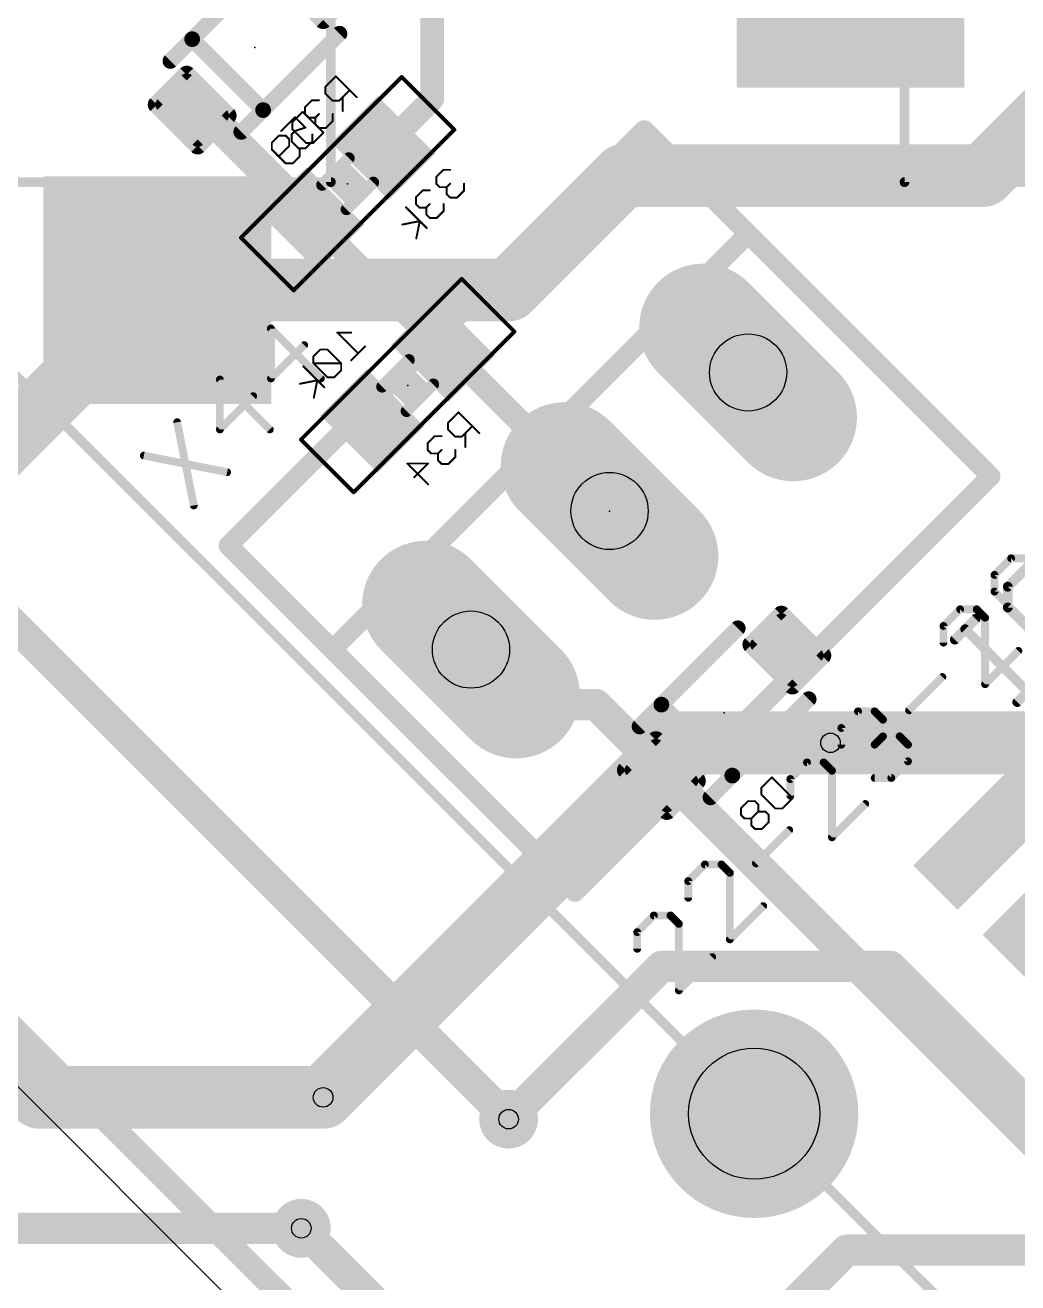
# Model space of a CAD drawing. Extents: x -76 to 580, y -41 to 95.
# Drawn here: x 161.67 to 174.54, y 4.17 to 20.48 of the extents above; entities that cross this region are included whole.
import ezdxf

# ---------------------------------------------------------------- set-up
doc = ezdxf.new("R2010")
doc.units = 0
for name, color, linetype in [('1', 22, 'CONTINUOUS'), ('16', 175, 'CONTINUOUS'), ('17', 82, 'CONTINUOUS'), ('18', 82, 'CONTINUOUS'), ('21', 32, 'CONTINUOUS'), ('23', 7, 'CONTINUOUS'), ('24', 7, 'CONTINUOUS'), ('25', 253, 'CONTINUOUS'), ('26', 253, 'CONTINUOUS'), ('27', 253, 'CONTINUOUS'), ('28', 253, 'CONTINUOUS'), ('29', 253, 'CONTINUOUS'), ('30', 253, 'CONTINUOUS'), ('31', 253, 'CONTINUOUS'), ('32', 253, 'CONTINUOUS'), ('36', 253, 'CONTINUOUS'), ('40', 175, 'CONTINUOUS'), ('44', 253, 'CONTINUOUS'), ('51', 53, 'CONTINUOUS'), ('52', 253, 'CONTINUOUS'), ('57', 253, 'CONTINUOUS')]:
    doc.layers.add(name, color=color, linetype=linetype)

# ---------------------------------------------------------------- blocks, each defined once
blk = doc.blocks.new('RECT100800X132800R30')
at = {"const_width": 0.0945}
blk.add_lwpolyline([(0.2677, -0.3205), (0.2677, 0.3205, 0.4142), (0.2205, 0.3678), (-0.2205, 0.3678, 0.4142), (-0.2677, 0.3205), (-0.2677, -0.3205, 0.4142), (-0.2205, -0.3678), (0.2205, -0.3678, 0.4142)], format="xyb", close=True, dxfattribs=at)
blk.add_solid([(-0.2441, -0.3441), (0.2441, -0.3441), (-0.2441, 0.3441), (0.2441, 0.3441)])
blk = doc.blocks.new('RECT125184X157184R30')
at = {"const_width": 0.1174}
blk.add_lwpolyline([(0.3325, -0.3738), (0.3325, 0.3738, 0.4142), (0.2738, 0.4325), (-0.2738, 0.4325, 0.4142), (-0.3325, 0.3738), (-0.3325, -0.3738, 0.4142), (-0.2738, -0.4325), (0.2738, -0.4325, 0.4142)], format="xyb", close=True, dxfattribs=at)
blk.add_solid([(-0.2992, -0.3992), (0.2992, -0.3992), (-0.2992, 0.3992), (0.2992, 0.3992)])
blk = doc.blocks.new('RECT')
blk.add_solid([(-0.5, -0.5), (0.5, -0.5), (-0.5, 0.5), (0.5, 0.5)])
blk = doc.blocks.new('ROUNDP')
at = {"const_width": 0.5}
blk.add_lwpolyline([(0, -0.25, 1), (0, 0.25, 1), (0, -0.25)], format="xyb", dxfattribs=at)
blk = doc.blocks.new('LONGP100')
at = {"const_width": 1}
blk.add_lwpolyline([(-0.5, 0), (0.5, 0)], dxfattribs=at)
at = {"const_width": 0.5}
for points in [[(-0.5, 0.25, 1), (-0.5, -0.25)], [(0.5, -0.25, 1), (0.5, 0.25)]]:
    blk.add_lwpolyline(points, format="xyb", dxfattribs=at)
blk = doc.blocks.new('ROUNDV')
at = {"const_width": 0.5}
blk.add_lwpolyline([(0, -0.25, 1), (0, 0.25, 1), (0, -0.25)], format="xyb", dxfattribs=at)

msp = doc.modelspace()

# ---------------------------------------------------------------- linework, layer by layer
at = {"layer": '1'}
for points, const_width in [([(174.0897, 18.5262), (175.5039, 19.9404)], 0.8128), ([(167.9377, 17.0411), (169.4228, 18.5262)], 0.8128), ([(169.4228, 18.5262), (174.0897, 18.5262)], 0.8128), ([(167.9377, 17.0411), (163.3846, 17.0411)], 0.8128), ([(163.3846, 17.0411), (163.3846, 17.0135)], 0.8128), ([(163.3846, 17.0135), (161.0082, 14.6371)], 0.8128), ([(170.1299, 11.1723), (165.5337, 6.5761)], 0.8128), ([(172.1098, 11.1723), (170.1299, 11.1723)], 0.8128), ([(174.7261, 10.6773), (174.2428, 10.1941)], 0.3048), ([(174.2428, 10.1941), (174.2428, 10.0668)], 0.3048), ([(170.0592, -1.0607), (159.4526, 9.5459)], 0.3048), ([(169.9178, 8.2731), (167.9379, 6.2933)], 0.4064), ([(172.8876, 8.2731), (169.9178, 8.2731)], 0.4064), ([(175.0796, 6.0811), (172.8876, 8.2731)], 0.4064), ([(166.3822, 3.7477), (165.2509, 4.879)], 0.4064), ([(172.3219, 4.5962), (171.4734, 3.7477)], 0.4064), ([(175.716, 4.5962), (172.3219, 4.5962)], 0.4064)]:
    msp.add_lwpolyline(points, dxfattribs=dict(at, const_width=const_width))
for points, const_width in [([(169.4228, 18.7294, 1), (169.4228, 18.323)], 0.4064), ([(169.5665, 18.3825, 1), (169.2791, 18.6699)], 0.4064), ([(174.0897, 18.323, 1), (174.0897, 18.7294)], 0.4064), ([(173.946, 18.6699, 1), (174.2334, 18.3825)], 0.4064), ([(163.3846, 17.2443, 1), (163.3846, 16.8379)], 0.4064), ([(163.5878, 17.0411, 1), (163.1814, 17.0411)], 0.4064), ([(167.9377, 16.8379, 1), (167.9377, 17.2443)], 0.4064), ([(163.5282, 16.8698, 1), (163.2409, 17.1571)], 0.4064), ([(167.794, 17.1848, 1), (168.0814, 16.8974)], 0.4064), ([(163.1814, 17.0135, 1), (163.5878, 17.0134)], 0.4064), ([(170.1299, 11.3755, 1), (170.1299, 10.9691)], 0.4064), ([(170.2736, 11.0286, 1), (169.9862, 11.316)], 0.4064), ([(172.1098, 10.9691, 1), (172.1098, 11.3755)], 0.4064), ([(174.319, 10.1941, 1), (174.1666, 10.1941)], 0.1524), ([(174.189, 10.248, 1), (174.2967, 10.1402)], 0.1524), ([(174.1666, 10.0668, 1), (174.319, 10.0668)], 0.1524), ([(169.9178, 8.3747, 1), (169.9178, 8.1715)], 0.2032), ([(169.9896, 8.2013, 1), (169.8459, 8.345)], 0.2032), ([(172.9594, 8.345, 1), (172.8158, 8.2013)], 0.2032), ([(172.8876, 8.1715, 1), (172.8876, 8.3747)], 0.2032), ([(165.39, 6.7198, 1), (165.6774, 6.4324)], 0.4064), ([(167.866, 6.3651, 1), (168.0097, 6.2214)], 0.2032), ([(165.3227, 4.9509, 1), (165.179, 4.8072)], 0.2032), ([(172.3219, 4.6978, 1), (172.3219, 4.4946)], 0.2032), ([(172.3938, 4.5244, 1), (172.2501, 4.668)], 0.2032)]:
    msp.add_lwpolyline(points, format="xyb", dxfattribs=dict(at, const_width=const_width))
at = {"layer": '16'}
for points, const_width in [([(141.9163, 26.5165), (161.8567, 6.5761)], 0.8128), ([(166.9479, 19.5161), (166.9479, 21.8496)], 0.3048), ([(163.9781, 19.3747), (165.3923, 17.9605)], 0.4064), ([(166.3115, 18.8798), (166.9479, 19.5161)], 0.3048), ([(163.9781, 19.3747), (163.8366, 19.3747)], 0.3048), ([(167.0893, 16.2635), (165.3923, 17.9605)], 0.3048), ([(167.0893, 16.2635), (167.1247, 16.2281)], 0.4064), ([(167.16, 16.1927), (167.1247, 16.2281)], 0.3048), ([(167.2308, 16.1927), (167.16, 16.1927)], 0.3048), ([(169.246, 14.1775), (167.2308, 16.1927)], 0.3048), ([(167.9379, 6.2933), (161.4325, 12.7986)], 0.4064), ([(167.6479, 12.3814), (167.45, 12.3814)], 0.4064), ([(168.3621, 11.6673), (167.6479, 12.3814)], 0.4064), ([(169.0692, 11.6673), (168.3621, 11.6673)], 0.4064), ([(169.847, 10.8894), (169.0692, 11.6673)], 0.4064), ([(178.0495, 11.1723), (172.1098, 11.1723)], 0.8128), ([(174.7968, 5.9397), (169.847, 10.8894)], 0.4064), ([(169.847, 10.8187), (169.847, 10.8894)], 0.4064), ([(169.9178, 10.748), (169.847, 10.8187)], 0.4064), ([(165.5337, 6.5761), (161.8567, 6.5761)], 0.8128), ([(165.2509, 4.879), (161.4325, 4.879)], 0.4064)]:
    msp.add_lwpolyline(points, dxfattribs=dict(at, const_width=const_width))
for points, const_width in [([(164.0499, 19.4466, 1), (163.9062, 19.3029)], 0.2032), ([(166.8717, 19.5161, 1), (167.0241, 19.5161)], 0.1524), ([(167.0018, 19.4623, 1), (166.894, 19.57)], 0.1524), ([(163.8366, 19.4509, 1), (163.8366, 19.2985)], 0.1524), ([(163.9781, 19.2985, 1), (163.9781, 19.4509)], 0.1524), ([(166.2576, 18.9336, 1), (166.3654, 18.8259)], 0.1524), ([(165.3204, 17.8887, 1), (165.4641, 18.0324)], 0.2032), ([(165.4462, 18.0144, 1), (165.3384, 17.9066)], 0.1524), ([(167.1612, 16.3353, 1), (167.0175, 16.1916)], 0.2032), ([(167.0528, 16.1563, 1), (167.1965, 16.2999)], 0.2032), ([(167.0355, 16.2096, 1), (167.1432, 16.3173)], 0.1524), ([(167.1786, 16.282, 1), (167.0708, 16.1742)], 0.1524), ([(167.16, 16.2689, 1), (167.16, 16.1165)], 0.1524), ([(167.1062, 16.1389, 1), (167.2139, 16.2466)], 0.1524), ([(167.2846, 16.2466, 1), (167.1769, 16.1389)], 0.1524), ([(167.2308, 16.1165, 1), (167.2308, 16.2689)], 0.1524), ([(169.1921, 14.1236, 1), (169.2999, 14.2314)], 0.1524), ([(167.45, 12.483, 1), (167.45, 12.2798)], 0.2032), ([(167.7198, 12.4533, 1), (167.5761, 12.3096)], 0.2032), ([(167.6479, 12.2798, 1), (167.6479, 12.483)], 0.2032), ([(168.3621, 11.7689, 1), (168.3621, 11.5657)], 0.2032), ([(168.2903, 11.5954, 1), (168.434, 11.7391)], 0.2032), ([(169.1411, 11.7391, 1), (168.9974, 11.5954)], 0.2032), ([(169.0692, 11.5657, 1), (169.0692, 11.7689)], 0.2032), ([(172.1098, 11.3755, 1), (172.1098, 10.9691)], 0.4064), ([(169.9189, 10.9613, 1), (169.7752, 10.8176)], 0.2032), ([(169.9486, 10.8894, 1), (169.7454, 10.8894)], 0.2032), ([(169.9189, 10.8906, 1), (169.7752, 10.7469)], 0.2032), ([(169.7752, 10.8176, 1), (169.9189, 10.9613)], 0.2032), ([(169.7454, 10.8187, 1), (169.9486, 10.8187)], 0.2032), ([(169.8459, 10.6762, 1), (169.9896, 10.8199)], 0.2032), ([(161.8567, 6.7793, 1), (161.8567, 6.3729)], 0.4064), ([(161.7131, 6.4324, 1), (162.0004, 6.7198)], 0.4064), ([(165.5337, 6.3729, 1), (165.5337, 6.7793)], 0.4064), ([(167.866, 6.2214, 1), (168.0097, 6.3651)], 0.2032), ([(165.2509, 4.7774, 1), (165.2509, 4.9806)], 0.2032)]:
    msp.add_lwpolyline(points, format="xyb", dxfattribs=dict(at, const_width=const_width))
at = {"layer": '21', "const_width": 0.254}
for points in [[(164.3069, 13.7285), (169.695, 19.1166)], [(169.695, 19.1166), (171.0421, 17.7696)], [(165.6539, 12.3814), (171.0421, 17.7696)], [(171.0421, 17.7696), (174.1851, 14.6265)], [(174.1851, 14.6265), (168.797, 9.2383)], [(165.6539, 12.3814), (164.3069, 13.7285)], [(168.797, 9.2383), (165.6539, 12.3814)]]:
    msp.add_lwpolyline(points, dxfattribs=at)
at = {"layer": '21', "const_width": 0.127}
for points in [[(169.7399, 19.1615, 1), (169.6501, 19.0717)], [(169.7399, 19.0717, 1), (169.6501, 19.1615)], [(171.087, 17.8145, 1), (170.9972, 17.7247)], [(171.087, 17.7247, 1), (170.9972, 17.8145)], [(170.9972, 17.7247, 1), (171.087, 17.8145)], [(174.23, 14.5816, 1), (174.1402, 14.6714)], [(174.1402, 14.5816, 1), (174.23, 14.6714)], [(164.3518, 13.7734, 1), (164.262, 13.6836)], [(164.262, 13.7734, 1), (164.3518, 13.6836)], [(165.6988, 12.4263, 1), (165.609, 12.3365)], [(165.609, 12.4263, 1), (165.6988, 12.3365)], [(165.609, 12.3365, 1), (165.6988, 12.4263)], [(168.7521, 9.2832, 1), (168.8419, 9.1934)], [(168.7521, 9.1934, 1), (168.8419, 9.2832)]]:
    msp.add_lwpolyline(points, format="xyb", dxfattribs=at)
at = {"layer": '23'}
msp.add_point((169.246, 14.1775), dxfattribs=at)
at = {"layer": '24'}
for p in [(164.6498, 20.1879), (165.8519, 18.4201), (166.6297, 15.8038), (170.7309, 11.5612)]:
    msp.add_point(p, dxfattribs=at)
at = {"layer": '25'}
for points, const_width in [([(164.8753, 16.561, 1), (164.8393, 16.5251)], 0.0508), ([(164.8827, 16.543, 1), (164.8319, 16.543)], 0.0508), ([(165.3067, 16.3094, 1), (165.2708, 16.3453)], 0.0508), ([(164.2138, 15.8995, 1), (164.1778, 15.8636)], 0.0508), ([(164.2212, 15.8815, 1), (164.1704, 15.8815)], 0.0508), ([(164.8393, 15.9139, 1), (164.8753, 15.878)], 0.0508), ([(164.8319, 15.8959, 1), (164.8827, 15.8959)], 0.0508), ([(165.4865, 15.878, 1), (165.5224, 15.9139)], 0.0508), ([(164.6452, 15.6479, 1), (164.6093, 15.6838)], 0.0508), ([(163.667, 15.3329, 1), (163.6172, 15.3229)], 0.0508), ([(164.1778, 15.2524, 1), (164.2138, 15.2164)], 0.0508), ([(164.1704, 15.2344, 1), (164.2212, 15.2344)], 0.0508), ([(164.825, 15.2164, 1), (164.8609, 15.2524)], 0.0508), ([(163.2157, 14.9214, 1), (163.2057, 14.8716)], 0.0508), ([(164.2843, 14.6558, 1), (164.2943, 14.7057)], 0.0508), ([(163.8329, 14.2443, 1), (163.8828, 14.2543)], 0.0508), ([(174.4391, 13.1962, 1), (174.3756, 13.1962)], 0.0635), ([(174.3849, 13.2186, 1), (174.4298, 13.1737)], 0.0635), ([(174.4298, 12.949, 1), (174.3849, 12.9041)], 0.0635), ([(174.3756, 12.9265, 1), (174.4391, 12.9265)], 0.0635), ([(174.0134, 12.7573, 1), (173.9685, 12.8022)], 0.0635), ([(173.6989, 12.5326, 1), (173.7438, 12.4877)], 0.0635), ([(173.8786, 12.6674, 1), (173.8337, 12.6225)], 0.0635), ([(174.5078, 11.7236, 1), (174.5527, 11.6787)], 0.0635)]:
    msp.add_lwpolyline(points, format="xyb", dxfattribs=dict(at, const_width=const_width))
for points, const_width in [([(165.5044, 15.8959), (164.8573, 16.543)], 0.1016), ([(164.8573, 16.543), (164.8573, 15.8959)], 0.1016), ([(164.8573, 15.8959), (165.2887, 16.3273)], 0.1016), ([(164.8429, 15.2344), (164.1958, 15.8815)], 0.1016), ([(164.1958, 15.8815), (164.1958, 15.2344)], 0.1016), ([(164.1958, 15.2344), (164.6272, 15.6658)], 0.1016), ([(163.6421, 15.3279), (163.8579, 14.2493)], 0.1016), ([(163.2107, 14.8965), (164.2893, 14.6808)], 0.1016), ([(174.677, 13.4658), (174.4074, 13.1962)], 0.127), ([(174.4074, 13.1962), (174.4074, 12.9265)], 0.127), ([(174.4074, 12.9265), (174.9467, 12.3873)], 0.127), ([(173.7213, 12.5101), (173.9909, 12.7797)], 0.127), ([(174.665, 11.836), (173.8561, 12.6449)], 0.127), ([(174.5302, 11.7012), (174.7999, 11.9708)], 0.127)]:
    msp.add_lwpolyline(points, dxfattribs=dict(at, const_width=const_width))
at = {"layer": '26', "const_width": 0.0254}
for points in [[(165.699, 19.8123), (165.5642, 19.6775)], [(165.9686, 19.5427), (165.699, 19.8123)], [(165.5642, 19.6775), (165.5642, 19.5876)], [(165.5642, 19.5876), (165.6541, 19.4977)], [(165.7439, 19.4977), (165.8788, 19.6325)], [(165.3895, 19.5028), (165.2996, 19.4129)], [(165.2996, 19.4129), (165.2996, 19.323)], [(165.4793, 19.5028), (165.3895, 19.5028)], [(165.6541, 19.4977), (165.7439, 19.4977)], [(165.7889, 19.5427), (165.7889, 19.3629)], [(164.99, 19.1033), (165.1698, 19.2831)], [(165.1338, 19.2175), (165.2686, 19.3523)], [(165.1698, 19.2831), (165.3046, 19.1483)], [(165.2686, 19.3523), (165.5382, 19.0827)], [(165.2996, 19.323), (165.3445, 19.2781)], [(165.3445, 19.2781), (165.4344, 19.2781)], [(165.4344, 19.2781), (165.4793, 19.323)], [(165.4344, 19.2781), (165.4344, 19.1882)], [(165.5692, 19.1432), (165.6591, 19.2331)], [(165.6591, 19.2331), (165.6591, 19.323)], [(165.1698, 19.1033), (165.1249, 19.0584)], [(165.1338, 19.1276), (165.1338, 19.2175)], [(165.3135, 18.9479), (165.1338, 19.1276)], [(165.3046, 19.1483), (165.1698, 19.1033)], [(165.5382, 19.0827), (165.4034, 18.9479)], [(165.4344, 19.1882), (165.4793, 19.1432)], [(165.4793, 19.1432), (165.5692, 19.1432)], [(164.8692, 18.9529), (164.9591, 19.0428)], [(164.8692, 18.863), (164.8692, 18.9529)], [(164.9591, 19.0428), (165.0489, 19.0428)], [(165.0939, 18.908), (164.9591, 18.7732)], [(165.0489, 19.0428), (165.0939, 18.9978)], [(165.0939, 18.9978), (165.0939, 18.908)], [(165.1249, 19.0584), (165.1249, 18.9685)], [(165.1249, 18.9685), (165.2147, 18.8786)], [(165.3046, 18.8786), (165.3945, 18.9685)], [(165.4034, 18.9479), (165.3135, 18.9479)], [(165.3945, 18.9685), (165.3945, 19.0584)], [(165.0489, 18.6833), (164.8692, 18.863)], [(165.2287, 18.7732), (165.1388, 18.6833)], [(165.2147, 18.8786), (165.3046, 18.8786)], [(165.2287, 18.863), (165.2287, 18.7732)], [(165.1388, 18.6833), (165.0489, 18.6833)], [(167.2886, 15.4574), (167.1538, 15.3226)], [(167.1538, 15.3226), (167.1538, 15.2327)], [(167.5582, 15.1877), (167.2886, 15.4574)], [(167.1538, 15.2327), (167.2437, 15.1428)], [(167.3335, 15.1428), (167.4684, 15.2776)], [(167.3785, 15.1877), (167.3785, 15.008)], [(166.9791, 15.1478), (166.8892, 15.058)], [(166.8892, 15.058), (166.8892, 14.9681)], [(167.0689, 15.1478), (166.9791, 15.1478)], [(167.2437, 15.1428), (167.3335, 15.1428)], [(166.8892, 14.9681), (166.9341, 14.9231)], [(166.9341, 14.9231), (167.024, 14.9231)], [(167.024, 14.9231), (167.0689, 14.9681)], [(167.024, 14.9231), (167.024, 14.8333)], [(167.024, 14.8333), (167.0689, 14.7883)], [(167.1588, 14.7883), (167.2487, 14.8782)], [(167.2487, 14.8782), (167.2487, 14.9681)], [(166.8942, 14.5237), (166.6246, 14.7933)], [(166.6246, 14.7933), (166.8942, 14.7933)], [(166.8942, 14.7933), (166.7145, 14.6136)], [(167.0689, 14.7883), (167.1588, 14.7883)], [(171.2149, 10.5908), (171.3497, 10.7256)], [(171.2149, 10.5009), (171.2149, 10.5908)], [(171.3497, 10.7256), (171.6194, 10.456)], [(171.3947, 10.3212), (171.2149, 10.5009)], [(171.6194, 10.456), (171.4845, 10.3212)], [(171.0402, 10.4161), (170.9503, 10.3262)], [(170.9503, 10.3262), (170.9503, 10.2363)], [(171.1301, 10.4161), (171.0402, 10.4161)], [(171.175, 10.2813), (171.0851, 10.1914)], [(171.175, 10.3711), (171.1301, 10.4161)], [(171.175, 10.2813), (171.175, 10.3711)], [(171.2649, 10.2813), (171.175, 10.2813)], [(171.3098, 10.2363), (171.2649, 10.2813)], [(171.4845, 10.3212), (171.3947, 10.3212)], [(170.9503, 10.2363), (170.9952, 10.1914)], [(170.9952, 10.1914), (171.0851, 10.1914)], [(171.0851, 10.1914), (171.0851, 10.1015)], [(171.0851, 10.1015), (171.1301, 10.0566)], [(171.2199, 10.0566), (171.3098, 10.1464)], [(171.3098, 10.1464), (171.3098, 10.2363)], [(171.1301, 10.0566), (171.2199, 10.0566)]]:
    msp.add_lwpolyline(points, dxfattribs=at)
at = {"layer": '26', "const_width": 0.0127}
for points in [[(165.7035, 19.8168, 1), (165.6945, 19.8078)], [(165.7035, 19.8078, 1), (165.6945, 19.8168)], [(165.5705, 19.6775, 1), (165.5578, 19.6775)], [(165.5578, 19.5876, 1), (165.5705, 19.5876)], [(165.5597, 19.682, 1), (165.5687, 19.673)], [(165.5687, 19.5921, 1), (165.5597, 19.5831)], [(165.8833, 19.628, 1), (165.8743, 19.637)], [(165.3059, 19.4129, 1), (165.2932, 19.4129)], [(165.2951, 19.4174, 1), (165.3041, 19.4084)], [(165.3895, 19.5091, 1), (165.3895, 19.4964)], [(165.394, 19.4983, 1), (165.385, 19.5072)], [(165.4793, 19.4964, 1), (165.4793, 19.5091)], [(165.6541, 19.5041, 1), (165.6541, 19.4914)], [(165.6496, 19.4932, 1), (165.6586, 19.5022)], [(165.7395, 19.5022, 1), (165.7484, 19.4932)], [(165.7439, 19.4914, 1), (165.7439, 19.5041)], [(165.7952, 19.5427, 1), (165.7825, 19.5427)], [(165.9642, 19.5382, 1), (165.9731, 19.5472)], [(165.1743, 19.2876, 1), (165.1653, 19.2786)], [(165.1743, 19.2786, 1), (165.1653, 19.2876)], [(165.2731, 19.3568, 1), (165.2641, 19.3478)], [(165.2731, 19.3478, 1), (165.2641, 19.3568)], [(165.3041, 19.3275, 1), (165.2951, 19.3185)], [(165.2932, 19.323, 1), (165.3059, 19.323)], [(165.3445, 19.2844, 1), (165.3445, 19.2717)], [(165.34, 19.2736, 1), (165.349, 19.2825)], [(165.4299, 19.2825, 1), (165.4389, 19.2736)], [(165.4408, 19.2781, 1), (165.4281, 19.2781)], [(165.4344, 19.2717, 1), (165.4344, 19.2844)], [(165.4838, 19.3185, 1), (165.4749, 19.3275)], [(165.6654, 19.323, 1), (165.6527, 19.323)], [(165.6527, 19.2331, 1), (165.6654, 19.2331)], [(165.6636, 19.2286, 1), (165.6546, 19.2376)], [(165.7825, 19.3629, 1), (165.7952, 19.3629)], [(164.9856, 19.1078, 1), (164.9945, 19.0988)], [(165.1401, 19.2175, 1), (165.1274, 19.2175)], [(165.1274, 19.1276, 1), (165.1401, 19.1276)], [(165.1293, 19.222, 1), (165.1383, 19.213)], [(165.1383, 19.1321, 1), (165.1293, 19.1231)], [(165.1678, 19.1094, 1), (165.1718, 19.0973)], [(165.1743, 19.0988, 1), (165.1653, 19.1078)], [(165.3001, 19.1438, 1), (165.3091, 19.1528)], [(165.3066, 19.1422, 1), (165.3026, 19.1543)], [(165.4389, 19.1927, 1), (165.4299, 19.1837)], [(165.4281, 19.1882, 1), (165.4408, 19.1882)], [(165.4793, 19.1496, 1), (165.4793, 19.1369)], [(165.4749, 19.1387, 1), (165.4838, 19.1477)], [(165.5427, 19.0782, 1), (165.5337, 19.0872)], [(165.5337, 19.0782, 1), (165.5427, 19.0872)], [(165.5647, 19.1477, 1), (165.5737, 19.1387)], [(165.5692, 19.1369, 1), (165.5692, 19.1496)], [(164.8755, 18.9529, 1), (164.8628, 18.9529)], [(164.8647, 18.9574, 1), (164.8737, 18.9484)], [(164.9591, 19.0491, 1), (164.9591, 19.0364)], [(164.9635, 19.0383, 1), (164.9546, 19.0473)], [(165.0534, 19.0473, 1), (165.0444, 19.0383)], [(165.0489, 19.0364, 1), (165.0489, 19.0491)], [(165.1002, 18.9978, 1), (165.0875, 18.9978)], [(165.0875, 18.908, 1), (165.1002, 18.908)], [(165.0894, 18.9934, 1), (165.0984, 19.0023)], [(165.0984, 18.9035, 1), (165.0894, 18.9125)], [(165.1312, 19.0584, 1), (165.1185, 19.0584)], [(165.1204, 19.0629, 1), (165.1293, 19.0539)], [(165.1293, 18.973, 1), (165.1204, 18.964)], [(165.1185, 18.9685, 1), (165.1312, 18.9685)], [(165.3135, 18.9542, 1), (165.3135, 18.9415)], [(165.3091, 18.9434, 1), (165.318, 18.9524)], [(165.4008, 19.0584, 1), (165.3881, 19.0584)], [(165.3881, 18.9685, 1), (165.4008, 18.9685)], [(165.399, 18.964, 1), (165.39, 18.973)], [(165.3989, 18.9524, 1), (165.4079, 18.9434)], [(165.4034, 18.9415, 1), (165.4034, 18.9542)], [(164.8628, 18.863, 1), (164.8755, 18.863)], [(164.8737, 18.8675, 1), (164.8647, 18.8585)], [(164.9546, 18.7776, 1), (164.9635, 18.7687)], [(165.2147, 18.885, 1), (165.2147, 18.8723)], [(165.2103, 18.8741, 1), (165.2192, 18.8831)], [(165.235, 18.863, 1), (165.2223, 18.863)], [(165.2223, 18.7732, 1), (165.235, 18.7732)], [(165.2332, 18.7687, 1), (165.2242, 18.7776)], [(165.3001, 18.8831, 1), (165.3091, 18.8741)], [(165.3046, 18.8723, 1), (165.3046, 18.885)], [(165.0489, 18.6896, 1), (165.0489, 18.6769)], [(165.0444, 18.6788, 1), (165.0534, 18.6878)], [(165.1343, 18.6878, 1), (165.1433, 18.6788)], [(165.1388, 18.6769, 1), (165.1388, 18.6896)], [(167.1601, 15.3226, 1), (167.1474, 15.3226)], [(167.1493, 15.327, 1), (167.1583, 15.3181)], [(167.2931, 15.4619, 1), (167.2841, 15.4529)], [(167.2931, 15.4529, 1), (167.2841, 15.4619)], [(167.1583, 15.2372, 1), (167.1493, 15.2282)], [(167.1474, 15.2327, 1), (167.1601, 15.2327)], [(167.3848, 15.1877, 1), (167.3721, 15.1877)], [(167.4728, 15.2731, 1), (167.4639, 15.2821)], [(167.5537, 15.1833, 1), (167.5627, 15.1922)], [(166.8955, 15.058, 1), (166.8828, 15.058)], [(166.8847, 15.0624, 1), (166.8937, 15.0535)], [(166.9791, 15.1542, 1), (166.9791, 15.1415)], [(166.9835, 15.1433, 1), (166.9746, 15.1523)], [(167.0689, 15.1415, 1), (167.0689, 15.1542)], [(167.2437, 15.1492, 1), (167.2437, 15.1365)], [(167.2392, 15.1383, 1), (167.2481, 15.1473)], [(167.3291, 15.1473, 1), (167.338, 15.1383)], [(167.3335, 15.1365, 1), (167.3335, 15.1491)], [(167.3721, 15.008, 1), (167.3848, 15.008)], [(166.8937, 14.9726, 1), (166.8847, 14.9636)], [(166.8828, 14.9681, 1), (166.8955, 14.9681)], [(166.9341, 14.9295, 1), (166.9341, 14.9168)], [(166.9296, 14.9186, 1), (166.9386, 14.9276)], [(167.0303, 14.9231, 1), (167.0176, 14.9231)], [(167.0195, 14.9276, 1), (167.0285, 14.9186)], [(167.0285, 14.8377, 1), (167.0195, 14.8288)], [(167.0176, 14.8333, 1), (167.0303, 14.8333)], [(167.024, 14.9168, 1), (167.024, 14.9295)], [(167.0734, 14.9636, 1), (167.0644, 14.9726)], [(167.255, 14.9681, 1), (167.2423, 14.9681)], [(167.2423, 14.8782, 1), (167.255, 14.8782)], [(167.2532, 14.8737, 1), (167.2442, 14.8827)], [(166.6291, 14.7978, 1), (166.6201, 14.7889)], [(166.6246, 14.7997, 1), (166.6246, 14.787)], [(166.8987, 14.7889, 1), (166.8897, 14.7978)], [(166.8942, 14.787, 1), (166.8942, 14.7997)], [(167.0689, 14.7947, 1), (167.0689, 14.782)], [(167.0644, 14.7838, 1), (167.0734, 14.7928)], [(167.1543, 14.7928, 1), (167.1633, 14.7838)], [(167.1588, 14.782, 1), (167.1588, 14.7947)], [(166.71, 14.6181, 1), (166.7189, 14.6091)], [(166.8897, 14.5192, 1), (166.8987, 14.5282)], [(171.2212, 10.5908, 1), (171.2086, 10.5908)], [(171.2104, 10.5953, 1), (171.2194, 10.5863)], [(171.3542, 10.7301, 1), (171.3452, 10.7211)], [(171.3542, 10.7211, 1), (171.3452, 10.7301)], [(171.2194, 10.5054, 1), (171.2104, 10.4964)], [(171.2086, 10.5009, 1), (171.2212, 10.5009)], [(171.6238, 10.4515, 1), (171.6149, 10.4605)], [(171.6149, 10.4515, 1), (171.6238, 10.4605)], [(170.9566, 10.3262, 1), (170.9439, 10.3262)], [(170.9458, 10.3307, 1), (170.9548, 10.3217)], [(171.0402, 10.4224, 1), (171.0402, 10.4097)], [(171.0447, 10.4116, 1), (171.0357, 10.4206)], [(171.1345, 10.4206, 1), (171.1256, 10.4116)], [(171.1301, 10.4097, 1), (171.1301, 10.4224)], [(171.1813, 10.3711, 1), (171.1686, 10.3711)], [(171.175, 10.2876, 1), (171.175, 10.2749)], [(171.1686, 10.2813, 1), (171.1813, 10.2813)], [(171.1705, 10.3667, 1), (171.1795, 10.3756)], [(171.1795, 10.2768, 1), (171.1705, 10.2858)], [(171.2694, 10.2858, 1), (171.2604, 10.2768)], [(171.2649, 10.2749, 1), (171.2649, 10.2876)], [(171.3947, 10.3275, 1), (171.3947, 10.3148)], [(171.3902, 10.3167, 1), (171.3991, 10.3257)], [(171.48, 10.3257, 1), (171.489, 10.3167)], [(171.4845, 10.3148, 1), (171.4845, 10.3275)], [(170.9548, 10.2408, 1), (170.9458, 10.2318)], [(170.9439, 10.2363, 1), (170.9566, 10.2363)], [(170.9952, 10.1977, 1), (170.9952, 10.185)], [(170.9907, 10.1869, 1), (170.9997, 10.1959)], [(171.0806, 10.1959, 1), (171.0896, 10.1869)], [(171.0896, 10.106, 1), (171.0806, 10.097)], [(171.0915, 10.1914, 1), (171.0788, 10.1914)], [(171.0851, 10.185, 1), (171.0851, 10.1977)], [(171.3162, 10.2363, 1), (171.3035, 10.2363)], [(171.3035, 10.1464, 1), (171.3162, 10.1464)], [(171.3053, 10.2318, 1), (171.3143, 10.2408)], [(171.3143, 10.142, 1), (171.3053, 10.1509)], [(171.0788, 10.1015, 1), (171.0915, 10.1015)], [(171.1301, 10.0629, 1), (171.1301, 10.0502)], [(171.1256, 10.0521, 1), (171.1345, 10.0611)], [(171.2154, 10.0611, 1), (171.2244, 10.0521)], [(171.2199, 10.0502, 1), (171.2199, 10.0629)]]:
    msp.add_lwpolyline(points, format="xyb", dxfattribs=at)
at = {"layer": '27', "const_width": 0.1016}
for points in [[(174.2353, 13.3487), (174.451, 13.5644)], [(174.451, 13.5644), (174.6667, 13.5644)], [(174.2353, 13.133), (174.2353, 13.3487)], [(174.6667, 12.7016), (174.2353, 13.133)], [(173.7895, 12.9029), (173.5738, 12.6872)], [(174.0052, 12.9029), (173.7895, 12.9029)], [(174.1131, 12.795), (174.0052, 12.9029)], [(173.5738, 12.6872), (173.5738, 12.4715)], [(174.1131, 11.9322), (174.1131, 12.795)], [(174.5445, 12.3636), (174.1131, 11.9322)], [(173.128, 11.5943), (173.5594, 12.0257)], [(172.2508, 11.3642), (172.4665, 11.5799)], [(172.4665, 11.5799), (172.6822, 11.5799)], [(172.6822, 11.5799), (172.7901, 11.472)], [(172.2508, 11.1485), (172.2508, 11.3642)], [(172.7901, 11.472), (172.7901, 11.2563)], [(172.7901, 11.2563), (172.6822, 11.1485)], [(172.7901, 11.2563), (173.0058, 11.2563)], [(173.0058, 11.2563), (173.1136, 11.1485)], [(173.1136, 11.1485), (173.1136, 10.9328)], [(171.805, 10.9184), (171.5893, 10.7027)], [(172.0207, 10.9184), (171.805, 10.9184)], [(172.1286, 10.8105), (172.0207, 10.9184)], [(173.1136, 10.9328), (172.8979, 10.717)], [(172.1286, 9.9477), (172.1286, 10.8105)], [(172.8979, 10.717), (172.6822, 10.717)], [(171.5893, 10.7027), (171.5893, 10.487)], [(172.56, 10.3791), (172.1286, 9.9477)], [(171.1435, 9.6097), (171.5749, 10.0412)], [(170.482, 9.5954), (170.2663, 9.3796)], [(170.6977, 9.5954), (170.482, 9.5954)], [(170.8055, 9.4875), (170.6977, 9.5954)], [(170.8055, 8.6247), (170.8055, 9.4875)], [(170.2663, 9.3796), (170.2663, 9.1639)], [(169.8205, 8.9338), (169.6048, 8.7181)], [(170.0362, 8.9338), (169.8205, 8.9338)], [(170.144, 8.826), (170.0362, 8.9338)], [(171.237, 9.0561), (170.8055, 8.6247)], [(170.144, 7.9632), (170.144, 8.826)], [(169.6048, 8.7181), (169.6048, 8.5024)], [(170.5755, 8.3946), (170.144, 7.9632)]]:
    msp.add_lwpolyline(points, dxfattribs=at)
at = {"layer": '27', "const_width": 0.0508}
for points in [[(174.451, 13.5898, 1), (174.451, 13.539)], [(174.469, 13.5464, 1), (174.4331, 13.5824)], [(174.2607, 13.3487, 1), (174.2099, 13.3487)], [(174.2174, 13.3667, 1), (174.2533, 13.3307)], [(174.2099, 13.133, 1), (174.2607, 13.133)], [(174.2533, 13.1509, 1), (174.2174, 13.115)], [(173.7895, 12.9283, 1), (173.7895, 12.8775)], [(173.8075, 12.8849, 1), (173.7716, 12.9209)], [(174.0232, 12.9209, 1), (173.9873, 12.8849)], [(174.0052, 12.8775, 1), (174.0052, 12.9283)], [(173.5558, 12.7052, 1), (173.5918, 12.6692)], [(173.5992, 12.6872, 1), (173.5484, 12.6872)], [(174.1385, 12.795, 1), (174.0877, 12.795)], [(174.0951, 12.7771, 1), (174.131, 12.813)], [(173.5484, 12.4715, 1), (173.5992, 12.4715)], [(174.5625, 12.3457, 1), (174.5265, 12.3816)], [(173.5774, 12.0077, 1), (173.5415, 12.0436)], [(174.0951, 11.9502, 1), (174.131, 11.9142)], [(174.0877, 11.9322, 1), (174.1385, 11.9322)], [(172.4665, 11.6053, 1), (172.4665, 11.5545)], [(172.4845, 11.5619, 1), (172.4485, 11.5978)], [(172.7002, 11.5978, 1), (172.6643, 11.5619)], [(172.6822, 11.5545, 1), (172.6822, 11.6053)], [(173.1101, 11.6122, 1), (173.146, 11.5763)], [(172.2762, 11.3642, 1), (172.2254, 11.3642)], [(172.8155, 11.472, 1), (172.7647, 11.472)], [(172.7721, 11.4541, 1), (172.808, 11.49)], [(172.2328, 11.3821, 1), (172.2688, 11.3462)], [(172.7901, 11.2817, 1), (172.7901, 11.2309)], [(172.7647, 11.2563, 1), (172.8155, 11.2563)], [(172.808, 11.2384, 1), (172.7721, 11.2743)], [(173.0237, 11.2743, 1), (172.9878, 11.2384)], [(173.0058, 11.2309, 1), (173.0058, 11.2817)], [(172.2254, 11.1485, 1), (172.2762, 11.1485)], [(172.6643, 11.1664, 1), (172.7002, 11.1305)], [(173.139, 11.1485, 1), (173.0882, 11.1485)], [(173.0957, 11.1305, 1), (173.1316, 11.1664)], [(171.805, 10.9438, 1), (171.805, 10.893)], [(171.823, 10.9004, 1), (171.787, 10.9363)], [(172.0387, 10.9363, 1), (172.0027, 10.9004)], [(172.0207, 10.893, 1), (172.0207, 10.9438)], [(173.0882, 10.9328, 1), (173.139, 10.9328)], [(173.1316, 10.9148, 1), (173.0957, 10.9507)], [(172.154, 10.8105, 1), (172.1032, 10.8105)], [(172.1106, 10.7926, 1), (172.1465, 10.8285)], [(172.6822, 10.7424, 1), (172.6822, 10.6916)], [(172.8979, 10.6916, 1), (172.8979, 10.7424)], [(171.6147, 10.7027, 1), (171.5639, 10.7027)], [(171.5713, 10.7206, 1), (171.6072, 10.6847)], [(172.88, 10.735, 1), (172.9159, 10.6991)], [(171.5639, 10.4869, 1), (171.6147, 10.487)], [(172.5779, 10.3611, 1), (172.542, 10.3971)], [(171.5929, 10.0232, 1), (171.5569, 10.0591)], [(172.1106, 9.9656, 1), (172.1465, 9.9297)], [(172.1032, 9.9477, 1), (172.154, 9.9477)], [(170.482, 9.6208, 1), (170.482, 9.57)], [(170.4999, 9.5774, 1), (170.464, 9.6133)], [(170.7156, 9.6133, 1), (170.6797, 9.5774)], [(170.6977, 9.57, 1), (170.6977, 9.6208)], [(171.1255, 9.6277, 1), (171.1614, 9.5918)], [(170.8309, 9.4875, 1), (170.7801, 9.4875)], [(170.7876, 9.4695, 1), (170.8235, 9.5055)], [(170.2917, 9.3796, 1), (170.2409, 9.3796)], [(170.2483, 9.3976, 1), (170.2842, 9.3617)], [(170.2409, 9.1639, 1), (170.2917, 9.1639)], [(169.8205, 8.9592, 1), (169.8205, 8.9084)], [(169.8384, 8.9159, 1), (169.8025, 8.9518)], [(170.0541, 8.9518, 1), (170.0182, 8.9159)], [(170.0362, 8.9084, 1), (170.0362, 8.9592)], [(171.2549, 9.0381, 1), (171.219, 9.074)], [(170.1694, 8.826, 1), (170.1186, 8.826)], [(170.1261, 8.808, 1), (170.162, 8.8439)], [(169.6302, 8.7181, 1), (169.5794, 8.7181)], [(169.5868, 8.7361, 1), (169.6227, 8.7002)], [(170.7801, 8.6247, 1), (170.8309, 8.6247)], [(170.7876, 8.6426, 1), (170.8235, 8.6067)], [(169.5794, 8.5024, 1), (169.6302, 8.5024)], [(170.5934, 8.3766, 1), (170.5575, 8.4125)], [(170.1261, 7.9811, 1), (170.162, 7.9452)], [(170.1186, 7.9632, 1), (170.1694, 7.9632)]]:
    msp.add_lwpolyline(points, format="xyb", dxfattribs=at)
at = {"layer": '28', "const_width": 0.0254}
for points in [[(167.0909, 18.5999), (167.001, 18.51)], [(167.1808, 18.5999), (167.0909, 18.5999)], [(167.001, 18.51), (167.001, 18.4202)], [(167.001, 18.4202), (167.046, 18.3752)], [(167.1358, 18.3752), (167.1808, 18.4202)], [(167.3605, 18.3303), (167.3605, 18.4202)], [(166.8263, 18.3353), (166.7364, 18.2454)], [(166.9162, 18.3353), (166.8263, 18.3353)], [(167.046, 18.3752), (167.1358, 18.3752)], [(167.1358, 18.3752), (167.1358, 18.2853)], [(167.1358, 18.2853), (167.1808, 18.2404)], [(167.2707, 18.2404), (167.3605, 18.3303)], [(166.8763, 17.846), (166.6066, 18.1157)], [(166.7364, 18.2454), (166.7364, 18.1556)], [(166.7364, 18.1556), (166.7814, 18.1106)], [(166.7814, 18.1106), (166.8712, 18.1106)], [(166.8712, 18.1106), (166.9162, 18.1556)], [(166.8712, 18.1106), (166.8712, 18.0207)], [(167.0959, 18.0657), (167.0959, 18.1556)], [(167.1808, 18.2404), (167.2707, 18.2404)], [(166.7864, 17.9359), (166.5617, 17.891)], [(166.7415, 17.7112), (166.7864, 17.9359)], [(166.8712, 18.0207), (166.9162, 17.9758)], [(166.9162, 17.9758), (167.0061, 17.9758)], [(167.0061, 17.9758), (167.0959, 18.0657)], [(165.8975, 16.4908), (165.7178, 16.4908)], [(165.7178, 16.4908), (165.9874, 16.2212)], [(166.0773, 16.3111), (165.8975, 16.1313)], [(165.4981, 16.2712), (165.4082, 16.1813)], [(165.4082, 16.1813), (165.4082, 16.0914)], [(165.588, 16.2712), (165.4981, 16.2712)], [(165.7678, 16.0914), (165.588, 16.2712)], [(165.5481, 15.7819), (165.2785, 16.0515)], [(165.4082, 16.0914), (165.588, 15.9117)], [(165.7678, 16.0914), (165.4082, 16.0914)], [(165.6779, 15.9117), (165.7678, 16.0015)], [(165.7678, 16.0015), (165.7678, 16.0914)], [(165.4582, 15.8717), (165.2335, 15.8268)], [(165.4133, 15.647), (165.4582, 15.8717)], [(165.588, 15.9117), (165.6779, 15.9117)]]:
    msp.add_lwpolyline(points, dxfattribs=at)
at = {"layer": '28', "const_width": 0.0127}
for points in [[(167.0909, 18.6063, 1), (167.0909, 18.5936)], [(167.0954, 18.5954, 1), (167.0864, 18.6044)], [(167.1808, 18.5936, 1), (167.1808, 18.6063)], [(167.0074, 18.51, 1), (166.9947, 18.51)], [(166.9965, 18.5145, 1), (167.0055, 18.5056)], [(167.0055, 18.4247, 1), (166.9965, 18.4157)], [(166.9947, 18.4202, 1), (167.0074, 18.4202)], [(167.1853, 18.4157, 1), (167.1763, 18.4247)], [(167.3669, 18.4202, 1), (167.3542, 18.4202)], [(166.8263, 18.3417, 1), (166.8263, 18.329)], [(166.8308, 18.3308, 1), (166.8218, 18.3398)], [(166.9162, 18.329, 1), (166.9162, 18.3417)], [(167.046, 18.3816, 1), (167.046, 18.3689)], [(167.0415, 18.3707, 1), (167.0505, 18.3797)], [(167.1422, 18.3752, 1), (167.1295, 18.3752)], [(167.1314, 18.3797, 1), (167.1403, 18.3707)], [(167.1403, 18.2898, 1), (167.1314, 18.2809)], [(167.1295, 18.2853, 1), (167.1422, 18.2853)], [(167.1358, 18.3689, 1), (167.1358, 18.3816)], [(167.3542, 18.3303, 1), (167.3669, 18.3303)], [(167.365, 18.3258, 1), (167.3561, 18.3348)], [(166.6111, 18.1201, 1), (166.6022, 18.1112)], [(166.7428, 18.2454, 1), (166.7301, 18.2454)], [(166.7319, 18.2499, 1), (166.7409, 18.2409)], [(166.7409, 18.16, 1), (166.7319, 18.1511)], [(166.7301, 18.1556, 1), (166.7428, 18.1556)], [(166.7814, 18.117, 1), (166.7814, 18.1043)], [(166.7769, 18.1061, 1), (166.7859, 18.1151)], [(166.8776, 18.1106, 1), (166.8649, 18.1106)], [(166.8668, 18.1151, 1), (166.8757, 18.1061)], [(166.8712, 18.1043, 1), (166.8712, 18.117)], [(166.9207, 18.1511, 1), (166.9117, 18.1601)], [(167.1023, 18.1556, 1), (167.0896, 18.1556)], [(167.1808, 18.2468, 1), (167.1808, 18.2341)], [(167.1763, 18.2359, 1), (167.1853, 18.2449)], [(167.2662, 18.2449, 1), (167.2752, 18.2359)], [(167.2707, 18.2341, 1), (167.2707, 18.2468)], [(166.7926, 17.9346, 1), (166.7802, 17.9371)], [(166.7876, 17.9297, 1), (166.7852, 17.9421)], [(166.8757, 18.0252, 1), (166.8668, 18.0163)], [(166.8649, 18.0207, 1), (166.8776, 18.0207)], [(166.9162, 17.9822, 1), (166.9162, 17.9695)], [(166.9117, 17.9713, 1), (166.9207, 17.9803)], [(167.0016, 17.9803, 1), (167.0106, 17.9713)], [(167.0061, 17.9695, 1), (167.0061, 17.9822)], [(167.0896, 18.0657, 1), (167.1023, 18.0657)], [(167.1004, 18.0612, 1), (167.0915, 18.0702)], [(166.5605, 17.8972, 1), (166.5629, 17.8847)], [(166.8718, 17.8415, 1), (166.8808, 17.8505)], [(166.7352, 17.7124, 1), (166.7477, 17.71)], [(165.7178, 16.4972, 1), (165.7178, 16.4845)], [(165.7223, 16.4953, 1), (165.7133, 16.4863)], [(165.8975, 16.4845, 1), (165.8975, 16.4972)], [(166.0818, 16.3066, 1), (166.0728, 16.3156)], [(165.4037, 16.1858, 1), (165.4127, 16.1768)], [(165.4146, 16.1813, 1), (165.4019, 16.1813)], [(165.4981, 16.2775, 1), (165.4981, 16.2648)], [(165.5026, 16.2667, 1), (165.4936, 16.2757)], [(165.5925, 16.2757, 1), (165.5835, 16.2667)], [(165.588, 16.2648, 1), (165.588, 16.2775)], [(165.893, 16.1358, 1), (165.902, 16.1268)], [(165.9829, 16.2167, 1), (165.9919, 16.2257)], [(165.2829, 16.056, 1), (165.274, 16.047)], [(165.4082, 16.0978, 1), (165.4082, 16.0851)], [(165.4127, 16.0959, 1), (165.4037, 16.0869)], [(165.4019, 16.0914, 1), (165.4146, 16.0914)], [(165.7741, 16.0914, 1), (165.7614, 16.0914)], [(165.7614, 16.0015, 1), (165.7741, 16.0015)], [(165.7633, 16.0869, 1), (165.7722, 16.0959)], [(165.7722, 15.997, 1), (165.7633, 16.006)], [(165.7678, 16.0851, 1), (165.7678, 16.0978)], [(165.2323, 15.833, 1), (165.2348, 15.8206)], [(165.4644, 15.8705, 1), (165.452, 15.873)], [(165.4595, 15.8655, 1), (165.457, 15.878)], [(165.588, 15.918, 1), (165.588, 15.9053)], [(165.5835, 15.9072, 1), (165.5925, 15.9161)], [(165.6734, 15.9161, 1), (165.6824, 15.9072)], [(165.6779, 15.9053, 1), (165.6779, 15.918)], [(165.407, 15.6483, 1), (165.4195, 15.6458)], [(165.5436, 15.7774, 1), (165.5526, 15.7864)]]:
    msp.add_lwpolyline(points, format="xyb", dxfattribs=at)
at = {"layer": '40', "const_width": 0.0508}
for points in [[(166.5519, 19.8032), (164.4688, 17.7201)], [(167.235, 19.1202), (166.5519, 19.8032)], [(165.1519, 17.037), (167.235, 19.1202)], [(164.4688, 17.7201), (165.1519, 17.037)], [(167.3298, 17.1869), (165.2466, 15.1038)], [(168.0128, 16.5039), (167.3298, 17.1869)], [(165.9297, 14.4207), (168.0128, 16.5039)], [(165.2466, 15.1038), (165.9297, 14.4207)]]:
    msp.add_lwpolyline(points, dxfattribs=at)
at = {"layer": '40', "const_width": 0.0254}
for points in [[(166.5609, 19.8122, 1), (166.543, 19.7943)], [(166.5609, 19.7943, 1), (166.543, 19.8122)], [(167.244, 19.1112, 1), (167.226, 19.1291)], [(167.226, 19.1112, 1), (167.244, 19.1291)], [(164.4778, 17.7291, 1), (164.4598, 17.7111)], [(164.4598, 17.7291, 1), (164.4778, 17.7111)], [(167.3387, 17.1959, 1), (167.3208, 17.178)], [(167.3387, 17.178, 1), (167.3208, 17.1959)], [(165.1429, 17.046, 1), (165.1608, 17.028)], [(165.1429, 17.028, 1), (165.1608, 17.046)], [(168.0218, 16.4949, 1), (168.0038, 16.5128)], [(168.0038, 16.4949, 1), (168.0218, 16.5128)], [(165.2556, 15.1128, 1), (165.2376, 15.0948)], [(165.2376, 15.1128, 1), (165.2556, 15.0948)], [(165.9207, 14.4297, 1), (165.9387, 14.4118)], [(165.9207, 14.4118, 1), (165.9387, 14.4297)]]:
    msp.add_lwpolyline(points, format="xyb", dxfattribs=at)
at = {"layer": '44'}
for centre, radius in [((171.0421, 15.9735), 0.5), ((169.246, 14.1775), 0.5), ((167.45, 12.3814), 0.5), ((172.1098, 11.1723), 0.127), ((171.1198, 6.364), 0.85), ((165.5337, 6.5761), 0.127), ((167.9379, 6.2933), 0.127), ((165.2509, 4.879), 0.127)]:
    msp.add_circle(centre, radius, dxfattribs=at)
at = {"layer": '51', "const_width": 0.127}
for points in [[(174.3018, 3.182), (143.1891, 34.2947)], [(165.6346, 33.9411), (165.6346, 18.4411)], [(173.0696, 18.4411), (173.0696, 33.9411)], [(165.6346, 18.4411), (159.6346, 18.4411)], [(179.0696, 18.4411), (173.0696, 18.4411)]]:
    msp.add_lwpolyline(points, dxfattribs=at)
at = {"layer": '51', "const_width": 0.0635}
for points in [[(165.6028, 18.4411, 1), (165.6663, 18.4411)], [(165.6346, 18.4094, 1), (165.6346, 18.4729)], [(173.0696, 18.4729, 1), (173.0696, 18.4094)], [(173.0378, 18.4411, 1), (173.1013, 18.4411)]]:
    msp.add_lwpolyline(points, format="xyb", dxfattribs=at)
at = {"layer": '52'}
for points, const_width in [([(163.8366, 20.294), (164.8266, 21.2839)], 0.2032), ([(163.8366, 20.294), (164.8266, 21.2839)], 0.2032), ([(163.5538, 20.0111), (163.8366, 20.294)], 0.2032), ([(163.5538, 20.0111), (163.8366, 20.294)], 0.2032), ([(164.7559, 19.3747), (163.8366, 20.294)], 0.2032), ([(164.7559, 19.3747), (163.8366, 20.294)], 0.2032), ([(164.7559, 19.3747), (165.7458, 20.3647)], 0.2032), ([(164.7559, 19.3747), (165.7458, 20.3647)], 0.2032), ([(164.473, 19.0919), (164.7559, 19.3747)], 0.2032), ([(164.473, 19.0919), (164.7559, 19.3747)], 0.2032), ([(165.8667, 18.7518), (165.5203, 18.4053)], 0.1524), ([(165.837, 18.0885), (166.1835, 18.435)], 0.1524), ([(166.6446, 16.1355), (166.2981, 15.789)], 0.1524), ([(166.6149, 15.4722), (166.9613, 15.8187)], 0.1524), ([(169.9178, 11.6673), (170.9077, 12.6572)], 0.2032), ([(169.9178, 11.6673), (170.9077, 12.6572)], 0.2032), ([(169.6349, 11.3844), (169.9178, 11.6673)], 0.2032), ([(169.6349, 11.3844), (169.9178, 11.6673)], 0.2032), ([(170.837, 10.748), (169.9178, 11.6673)], 0.2032), ([(170.837, 10.748), (169.9178, 11.6673)], 0.2032), ([(170.837, 10.748), (171.8269, 11.738)], 0.2032), ([(170.837, 10.748), (171.8269, 11.738)], 0.2032), ([(170.5542, 10.4652), (170.837, 10.748)], 0.2032), ([(170.5542, 10.4652), (170.837, 10.748)], 0.2032)]:
    msp.add_lwpolyline(points, dxfattribs=dict(at, const_width=const_width))
for points, const_width in [([(163.8726, 20.3299, 1), (163.8007, 20.258)], 0.1016), ([(163.8726, 20.3299, 1), (163.8007, 20.258)], 0.1016), ([(163.8007, 20.3299, 1), (163.8726, 20.258)], 0.1016), ([(163.8007, 20.3299, 1), (163.8726, 20.258)], 0.1016), ([(163.8726, 20.258, 1), (163.8007, 20.3299)], 0.1016), ([(163.8726, 20.258, 1), (163.8007, 20.3299)], 0.1016), ([(165.7817, 20.3288, 1), (165.7099, 20.4006)], 0.1016), ([(165.7817, 20.3288, 1), (165.7099, 20.4006)], 0.1016), ([(163.5179, 20.047, 1), (163.5897, 19.9752)], 0.1016), ([(163.5179, 20.047, 1), (163.5897, 19.9752)], 0.1016), ([(164.72, 19.4106, 1), (164.7918, 19.3388)], 0.1016), ([(164.72, 19.4106, 1), (164.7918, 19.3388)], 0.1016), ([(164.7918, 19.3388, 1), (164.72, 19.4106)], 0.1016), ([(164.7918, 19.3388, 1), (164.72, 19.4106)], 0.1016), ([(164.72, 19.3388, 1), (164.7918, 19.4106)], 0.1016), ([(164.72, 19.3388, 1), (164.7918, 19.4106)], 0.1016), ([(164.4371, 19.1278, 1), (164.509, 19.056)], 0.1016), ([(164.4371, 19.1278, 1), (164.509, 19.056)], 0.1016), ([(165.8937, 18.7248, 1), (165.8398, 18.7787)], 0.0762), ([(165.4933, 18.4322, 1), (165.5472, 18.3783)], 0.0762), ([(166.2105, 18.408, 1), (166.1566, 18.4619)], 0.0762), ([(165.8101, 18.1154, 1), (165.864, 18.0616)], 0.0762), ([(166.6715, 16.1085, 1), (166.6176, 16.1624)], 0.0762), ([(166.2711, 15.8159, 1), (166.325, 15.762)], 0.0762), ([(166.9883, 15.7917, 1), (166.9344, 15.8456)], 0.0762), ([(166.5879, 15.4991, 1), (166.6418, 15.4453)], 0.0762), ([(170.9436, 12.6213, 1), (170.8718, 12.6931)], 0.1016), ([(170.9436, 12.6213, 1), (170.8718, 12.6931)], 0.1016), ([(169.9537, 11.7032, 1), (169.8818, 11.6313)], 0.1016), ([(169.9537, 11.7032, 1), (169.8818, 11.6313)], 0.1016), ([(169.8818, 11.7032, 1), (169.9537, 11.6313)], 0.1016), ([(169.8818, 11.7032, 1), (169.9537, 11.6313)], 0.1016), ([(169.9537, 11.6313, 1), (169.8818, 11.7032)], 0.1016), ([(169.9537, 11.6313, 1), (169.8818, 11.7032)], 0.1016), ([(171.8629, 11.702, 1), (171.791, 11.7739)], 0.1016), ([(171.8629, 11.702, 1), (171.791, 11.7739)], 0.1016), ([(169.599, 11.4203, 1), (169.6708, 11.3485)], 0.1016), ([(169.599, 11.4203, 1), (169.6708, 11.3485)], 0.1016), ([(170.8011, 10.7839, 1), (170.8729, 10.7121)], 0.1016), ([(170.8011, 10.7839, 1), (170.8729, 10.7121)], 0.1016), ([(170.8729, 10.7121, 1), (170.8011, 10.7839)], 0.1016), ([(170.8729, 10.7121, 1), (170.8011, 10.7839)], 0.1016), ([(170.8011, 10.7121, 1), (170.8729, 10.7839)], 0.1016), ([(170.8011, 10.7121, 1), (170.8729, 10.7839)], 0.1016), ([(170.5182, 10.5011, 1), (170.5901, 10.4293)], 0.1016), ([(170.5182, 10.5011, 1), (170.5901, 10.4293)], 0.1016)]:
    msp.add_lwpolyline(points, format="xyb", dxfattribs=dict(at, const_width=const_width))
at = {"layer": '57'}
for p, q in [((119.9783, 48.3131), (187.3656, -19.0742)), ((164.4907, 3.8007), (141.4214, 26.8701))]:
    msp.add_line(p, q, dxfattribs=at)

# ---------------------------------------------------------------- block references
at = {"layer": '1', "xscale": 2.8, "yscale": 2.8}
msp.add_blockref('RECT', (172.3696, 21.1411), dxfattribs=at)
at = {"layer": '1'}
for p, xscale, yscale, rotation in [((163.3846, 17.0411), 2.8, 2.8, 90), ((174.2428, 10.0668), 0.6604, 2.032, 315), ((175.1409, 9.1688), 0.6604, 2.032, 315)]:
    msp.add_blockref('RECT', p, dxfattribs=dict(at, xscale=xscale, yscale=yscale, rotation=rotation))
at = {"layer": '16', "rotation": 45}
for p in [(163.8366, 19.3747), (171.5441, 12.3744), (169.9178, 10.748)]:
    msp.add_blockref('RECT100800X132800R30', p, dxfattribs=at)
at = {"layer": '16', "xscale": 0.7, "yscale": 0.9}
for p, rotation in [((166.3115, 18.8798), 225), ((165.3923, 17.9605), 225), ((167.0893, 16.2635), 45), ((166.1701, 15.3442), 45)]:
    msp.add_blockref('RECT', p, dxfattribs=dict(at, rotation=rotation))
at = {"layer": '17', "rotation": 135}
for name, p, xscale, yscale in [('LONGP100', (171.0421, 15.9735), 1.5, 1.5), ('LONGP100', (171.0421, 15.9735), 1.5, 1.5), ('LONGP100', (169.246, 14.1775), 1.5, 1.5), ('LONGP100', (169.246, 14.1775), 1.5, 1.5), ('LONGP100', (167.45, 12.3814), 1.5, 1.5), ('LONGP100', (167.45, 12.3814), 1.5, 1.5), ('ROUNDP', (171.1198, 6.364), 2.55, 2.55), ('ROUNDP', (171.1198, 6.364), 2.55, 2.55)]:
    msp.add_blockref(name, p, dxfattribs=dict(at, xscale=xscale, yscale=yscale))
at = {"layer": '18', "xscale": 0.6096, "yscale": 0.6096}
for p in [(172.1098, 11.1723), (172.1098, 11.1723), (165.5337, 6.5761), (165.5337, 6.5761), (167.9379, 6.2933), (167.9379, 6.2933), (165.2509, 4.879), (165.2509, 4.879)]:
    msp.add_blockref('ROUNDV', p, dxfattribs=at)
at = {"layer": '29'}
for name, p, xscale, yscale in [('RECT', (172.3696, 21.1411), 2.9524, 2.9524), ('ROUNDV', (172.1098, 11.1723), 0.762, 0.762), ('ROUNDV', (165.5337, 6.5761), 0.762, 0.762), ('ROUNDV', (167.9379, 6.2933), 0.762, 0.762), ('ROUNDV', (165.2509, 4.879), 0.762, 0.762)]:
    msp.add_blockref(name, p, dxfattribs=dict(at, xscale=xscale, yscale=yscale))
for name, p, xscale, yscale, rotation in [('RECT', (163.3846, 17.0411), 2.9524, 2.9524, 90), ('LONGP100', (171.0421, 15.9735), 1.6524, 1.6524, 135), ('LONGP100', (169.246, 14.1775), 1.6524, 1.6524, 135), ('LONGP100', (167.45, 12.3814), 1.6524, 1.6524, 135), ('RECT', (174.2428, 10.0668), 0.8128, 2.1844, 315), ('RECT', (175.1409, 9.1688), 0.8128, 2.1844, 315), ('ROUNDP', (171.1198, 6.364), 2.7024, 2.7024, 135)]:
    msp.add_blockref(name, p, dxfattribs=dict(at, xscale=xscale, yscale=yscale, rotation=rotation))
at = {"layer": '30', "rotation": 45}
for p in [(165.463, 21.0011), (163.8366, 19.3747), (171.5441, 12.3744), (169.9178, 10.748)]:
    msp.add_blockref('RECT125184X157184R30', p, dxfattribs=at)
at = {"layer": '30'}
for name, p, xscale, yscale, rotation in [('RECT', (166.3115, 18.8798), 0.8524, 1.0524, 225), ('RECT', (165.3923, 17.9605), 0.8524, 1.0524, 225), ('LONGP100', (171.0421, 15.9735), 1.6524, 1.6524, 135), ('RECT', (167.0893, 16.2635), 0.8524, 1.0524, 45), ('RECT', (166.1701, 15.3442), 0.8524, 1.0524, 45), ('LONGP100', (169.246, 14.1775), 1.6524, 1.6524, 135), ('LONGP100', (167.45, 12.3814), 1.6524, 1.6524, 135), ('ROUNDP', (171.1198, 6.364), 2.7024, 2.7024, 135)]:
    msp.add_blockref(name, p, dxfattribs=dict(at, xscale=xscale, yscale=yscale, rotation=rotation))
at = {"layer": '30', "xscale": 0.762, "yscale": 0.762}
for p in [(172.1098, 11.1723), (165.5337, 6.5761), (167.9379, 6.2933), (165.2509, 4.879)]:
    msp.add_blockref('ROUNDV', p, dxfattribs=at)
at = {"layer": '31', "xscale": 2.8, "yscale": 2.8}
msp.add_blockref('RECT', (172.3696, 21.1411), dxfattribs=at)
at = {"layer": '31'}
for p, xscale, yscale, rotation in [((163.3846, 17.0411), 2.8, 2.8, 90), ((174.2428, 10.0668), 0.6604, 2.032, 315), ((175.1409, 9.1688), 0.6604, 2.032, 315)]:
    msp.add_blockref('RECT', p, dxfattribs=dict(at, xscale=xscale, yscale=yscale, rotation=rotation))
at = {"layer": '32', "rotation": 45}
for p in [(163.8366, 19.3747), (171.5441, 12.3744), (169.9178, 10.748)]:
    msp.add_blockref('RECT100800X132800R30', p, dxfattribs=at)
at = {"layer": '32', "xscale": 0.7, "yscale": 0.9}
for p, rotation in [((166.3115, 18.8798), 225), ((165.3923, 17.9605), 225), ((167.0893, 16.2635), 45), ((166.1701, 15.3442), 45)]:
    msp.add_blockref('RECT', p, dxfattribs=dict(at, rotation=rotation))
at = {"layer": '36', "xscale": 0.3998, "yscale": 0.6}
for p, rotation in [((165.8519, 18.4201), 225), ((166.6297, 15.8038), 45)]:
    msp.add_blockref('RECT', p, dxfattribs=dict(at, rotation=rotation))
at = {"layer": '51'}
for p, xscale, yscale, rotation in [((172.3196, 21.1411), 1.5, 1.5, 270), ((163.3846, 17.4411), 2, 1.5, 270), ((174.629, 10.4529), 0.508, 1.143, 315)]:
    msp.add_blockref('RECT', p, dxfattribs=dict(at, xscale=xscale, yscale=yscale, rotation=rotation))
at = {"layer": '52', "xscale": 0.3, "yscale": 0.5999}
for p, rotation in [((166.141, 18.7024), 225), ((165.5663, 18.1276), 225), ((166.9154, 16.0963), 45), ((166.3406, 15.5216), 45)]:
    msp.add_blockref('RECT', p, dxfattribs=dict(at, rotation=rotation))

doc.saveas('drawing.dxf')
